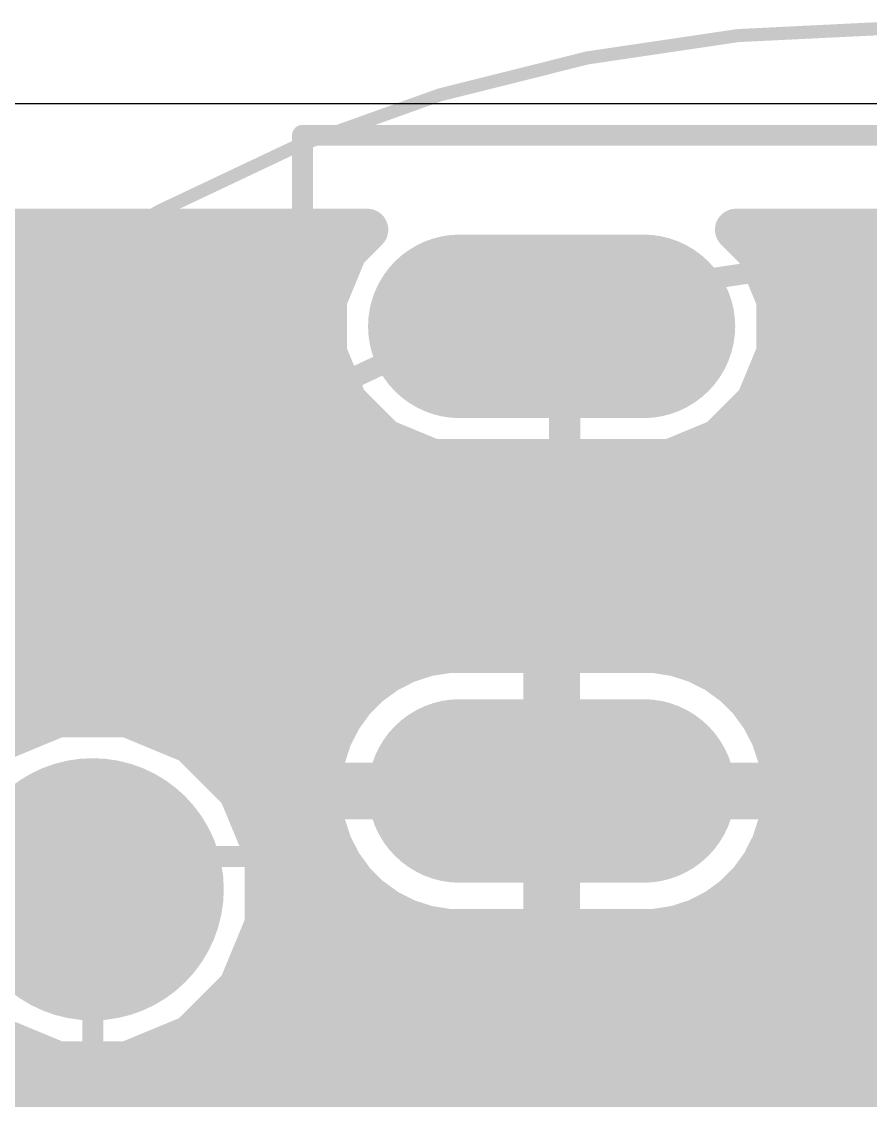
# Model space of a CAD drawing. Extents: x 0 to 39.3, y -1.1 to 59.5.
# Drawn here: x 15.82 to 24.04, y 49.07 to 59.52 of the extents above; entities that cross this region are included whole.
import ezdxf

# ---------------------------------------------------------------- set-up
doc = ezdxf.new("R2010")
doc.units = 0
for name, color, linetype in [('1', 22, 'CONTINUOUS'), ('16', 175, 'CONTINUOUS'), ('17', 82, 'CONTINUOUS'), ('20', 7, 'CONTINUOUS'), ('21', 253, 'CONTINUOUS'), ('51', 253, 'CONTINUOUS')]:
    doc.layers.add(name, color=color, linetype=linetype)

# ---------------------------------------------------------------- blocks, each defined once
blk = doc.blocks.new('LONGP100')
at = {"const_width": 1}
blk.add_lwpolyline([(-0.5, 0), (0.5, 0)], dxfattribs=at)
at = {"const_width": 0.5}
for points in [[(-0.5, 0.25, 1), (-0.5, -0.25)], [(0.5, -0.25, 1), (0.5, 0.25)]]:
    blk.add_lwpolyline(points, format="xyb", dxfattribs=at)
blk = doc.blocks.new('ROUNDP')
at = {"const_width": 0.5}
blk.add_lwpolyline([(0, -0.25, 1), (0, 0.25, 1), (0, -0.25)], format="xyb", dxfattribs=at)

msp = doc.modelspace()

# ---------------------------------------------------------------- linework, layer by layer
at = {"layer": '1', "const_width": 0.4064}
for points in [[(1.2192, 57.5058), (19.1698, 57.5058)], [(19.1698, 57.5058), (18.9678, 57.3038)], [(22.9422, 57.3038), (22.7402, 57.5058)], [(22.7402, 57.5058), (25.5198, 57.5058)], [(1.2192, 57.3024), (18.9672, 57.3024)], [(18.9678, 57.3038), (18.7706, 56.8277)], [(23.1394, 56.8277), (22.9422, 57.3038)], [(22.9428, 57.3024), (25.3172, 57.3024)], [(1.2192, 56.896), (18.7989, 56.896)], [(23.1111, 56.896), (25.1489, 56.896)], [(18.7706, 56.8277), (18.7706, 56.3123)], [(23.1394, 56.3123), (23.1394, 56.8277)], [(1.2192, 56.4896), (18.7706, 56.4896)], [(23.1394, 56.4896), (25.1206, 56.4896)], [(18.7706, 56.3123), (18.9678, 55.8362)], [(22.9422, 55.8362), (23.1394, 56.3123)], [(1.2192, 56.0832), (18.8655, 56.0832)], [(23.0445, 56.0832), (25.2155, 56.0832)], [(18.9678, 55.8362), (19.3322, 55.4718)], [(22.5778, 55.4718), (22.9422, 55.8362)], [(1.2192, 55.6768), (19.1272, 55.6768)], [(22.7828, 55.6768), (25.4772, 55.6768)], [(19.3322, 55.4718), (19.8083, 55.2746)], [(22.1017, 55.2746), (22.5778, 55.4718)], [(1.2192, 55.2704), (34.3208, 55.2704)], [(19.8083, 55.2746), (22.1017, 55.2746)], [(1.2192, 54.864), (34.3208, 54.864)], [(1.2192, 54.4576), (34.3208, 54.4576)], [(1.2192, 54.0512), (34.3208, 54.0512)], [(1.2192, 53.6448), (34.3208, 53.6448)], [(19.9601, 53.4162), (19.7508, 53.3831)], [(20.8832, 53.4162), (19.9601, 53.4162)], [(20.8832, 52.1418), (20.8832, 53.4162)], [(21.9499, 53.4162), (21.0268, 53.4162)], [(21.0268, 53.4162), (21.0268, 52.1418)], [(22.1592, 53.3831), (21.9499, 53.4162)], [(19.5492, 53.3176), (19.3604, 53.2214)], [(19.7508, 53.3831), (19.5492, 53.3176)], [(22.3608, 53.3176), (22.1592, 53.3831)], [(22.5496, 53.2214), (22.3608, 53.3176)], [(1.2192, 53.2384), (19.3939, 53.2384)], [(19.3604, 53.2214), (19.189, 53.0968)], [(20.8832, 53.2384), (21.0268, 53.2384)], [(22.5161, 53.2384), (25.8517, 53.2384)], [(22.721, 53.0968), (22.5496, 53.2214)], [(19.189, 53.0968), (19.0392, 52.947)], [(22.8708, 52.947), (22.721, 53.0968)], [(19.0392, 52.947), (18.9146, 52.7756)], [(22.9954, 52.7756), (22.8708, 52.947)], [(1.2192, 52.832), (18.9556, 52.832)], [(16.1765, 52.7939), (15.5604, 52.5387)], [(16.8435, 52.7939), (16.1765, 52.7939)], [(17.4596, 52.5387), (16.8435, 52.7939)], [(18.9146, 52.7756), (18.8184, 52.5868)], [(20.8832, 52.832), (21.0268, 52.832)], [(22.9544, 52.832), (25.346, 52.832)], [(23.0916, 52.5868), (22.9954, 52.7756)], [(18.8184, 52.5868), (18.7529, 52.3852)], [(23.1571, 52.3852), (23.0916, 52.5868)], [(17.9312, 52.0671), (17.4596, 52.5387)], [(17.5727, 52.4256), (18.7661, 52.4256)], [(18.7529, 52.3852), (18.7198, 52.1759)], [(20.8832, 52.4256), (21.0268, 52.4256)], [(23.1439, 52.4256), (25.1612, 52.4256)], [(23.1902, 52.1759), (23.1571, 52.3852)], [(18.7198, 52.1759), (18.7198, 52.1418)], [(23.1902, 52.1418), (23.1902, 52.1759)], [(18.1864, 51.451), (17.9312, 52.0671)], [(18.7198, 52.1418), (20.8832, 52.1418)], [(21.0268, 52.1418), (20.8832, 52.1418)], [(20.8832, 52.1418), (20.8832, 51.9982)], [(21.0268, 51.9982), (21.0268, 52.1418)], [(21.0268, 52.1418), (23.1902, 52.1418)], [(17.951, 52.0192), (20.8832, 52.0192)], [(20.8832, 51.9982), (18.7198, 51.9982)], [(18.7198, 51.9982), (18.7198, 51.9641)], [(18.7198, 51.9641), (18.7529, 51.7548)], [(20.8832, 50.7238), (20.8832, 51.9982)], [(20.8832, 51.9982), (21.0268, 51.9982)], [(21.0268, 52.0192), (25.1206, 52.0192)], [(23.1902, 51.9982), (21.0268, 51.9982)], [(21.0268, 51.9982), (21.0268, 50.7238)], [(23.1571, 51.7548), (23.1902, 51.9641)], [(23.1902, 51.9641), (23.1902, 51.9982)], [(18.7529, 51.7548), (18.8184, 51.5532)], [(23.0916, 51.5532), (23.1571, 51.7548)], [(18.1194, 51.6128), (18.7991, 51.6128)], [(18.8184, 51.5532), (18.9146, 51.3644)], [(20.8832, 51.6128), (21.0268, 51.6128)], [(22.9954, 51.3644), (23.0916, 51.5532)], [(23.1109, 51.6128), (25.2032, 51.6128)], [(18.1864, 50.784), (18.1864, 51.451)], [(18.9146, 51.3644), (19.0392, 51.193)], [(22.8708, 51.193), (22.9954, 51.3644)], [(18.1864, 51.2064), (19.0294, 51.2064)], [(20.8832, 51.2064), (21.0268, 51.2064)], [(22.8805, 51.2064), (25.4476, 51.2064)], [(19.0392, 51.193), (19.189, 51.0432)], [(22.721, 51.0432), (22.8708, 51.193)], [(19.189, 51.0432), (19.3604, 50.9186)], [(22.5496, 50.9186), (22.721, 51.0432)], [(19.3604, 50.9186), (19.5492, 50.8224)], [(22.3608, 50.8224), (22.5496, 50.9186)], [(18.1864, 50.8), (19.6183, 50.8)], [(19.5492, 50.8224), (19.7508, 50.7569)], [(20.8832, 50.8), (21.0268, 50.8)], [(22.1592, 50.7569), (22.3608, 50.8224)], [(22.2917, 50.8), (26.097, 50.8)], [(17.9312, 50.1679), (18.1864, 50.784)], [(19.7508, 50.7569), (19.9601, 50.7238)], [(19.9601, 50.7238), (20.8832, 50.7238)], [(21.0268, 50.7238), (21.9499, 50.7238)], [(21.9499, 50.7238), (22.1592, 50.7569)], [(18.0247, 50.3936), (30.2353, 50.3936)], [(17.4596, 49.6963), (17.9312, 50.1679)], [(17.7505, 49.9872), (30.5095, 49.9872)], [(15.5604, 49.6963), (16.1765, 49.4411)], [(16.8435, 49.4411), (17.4596, 49.6963)], [(1.2192, 49.5808), (15.8393, 49.5808)], [(17.1807, 49.5808), (31.0793, 49.5808)], [(16.1765, 49.4411), (16.8435, 49.4411)], [(1.2192, 49.1744), (34.3208, 49.1744)]]:
    msp.add_lwpolyline(points, dxfattribs=at)
at = {"layer": '1', "const_width": 0.2032}
for points in [[(19.2417, 57.434, 1), (19.098, 57.5776)], [(19.1698, 57.4042, 1), (19.1698, 57.6074)], [(22.812, 57.5776, 1), (22.6683, 57.434)], [(22.7402, 57.6074, 1), (22.7402, 57.4042)], [(18.896, 57.3756, 1), (19.0397, 57.2319)], [(19.0617, 57.2649, 1), (18.8739, 57.3427)], [(18.9672, 57.2008, 1), (18.9672, 57.404)], [(23.0361, 57.3427, 1), (22.8483, 57.2649)], [(22.9428, 57.404, 1), (22.9428, 57.2008)], [(22.8703, 57.2319, 1), (23.014, 57.3756)], [(18.7989, 56.7944, 1), (18.7989, 56.9976)], [(23.1111, 56.9976, 1), (23.1111, 56.7944)], [(18.8722, 56.8277, 1), (18.669, 56.8277)], [(18.6767, 56.8666, 1), (18.8645, 56.7888)], [(23.241, 56.8277, 1), (23.0378, 56.8277)], [(23.0455, 56.7888, 1), (23.2333, 56.8666)], [(18.7706, 56.388, 1), (18.7706, 56.5912)], [(23.1394, 56.5912, 1), (23.1394, 56.388)], [(18.8645, 56.3512, 1), (18.6767, 56.2734)], [(23.2333, 56.2734, 1), (23.0455, 56.3512)], [(18.669, 56.3123, 1), (18.8722, 56.3123)], [(23.0378, 56.3123, 1), (23.241, 56.3123)], [(18.8655, 55.9816, 1), (18.8655, 56.1848)], [(23.0445, 56.1848, 1), (23.0445, 55.9816)], [(19.0397, 55.9081, 1), (18.896, 55.7644)], [(23.014, 55.7644, 1), (22.8703, 55.9081)], [(18.8739, 55.7973, 1), (19.0617, 55.8751)], [(22.8483, 55.8751, 1), (23.0361, 55.7973)], [(19.1272, 55.5752, 1), (19.1272, 55.7784)], [(22.7828, 55.7784, 1), (22.7828, 55.5752)], [(19.3711, 55.5657, 1), (19.2933, 55.3779)], [(19.2604, 55.4, 1), (19.4041, 55.5437)], [(22.5059, 55.5437, 1), (22.6496, 55.4)], [(22.6167, 55.3779, 1), (22.5389, 55.5657)], [(19.8083, 55.3762, 1), (19.8083, 55.173)], [(19.7694, 55.1807, 1), (19.8472, 55.3685)], [(22.0628, 55.3685, 1), (22.1406, 55.1807)], [(22.1017, 55.173, 1), (22.1017, 55.3762)], [(19.9601, 53.5178, 1), (19.9601, 53.3146)], [(19.9759, 53.3158, 1), (19.9442, 53.5165)], [(20.9848, 53.4162, 1), (20.7816, 53.4162)], [(20.8832, 53.3146, 1), (20.8832, 53.5178)], [(21.0268, 53.5178, 1), (21.0268, 53.3146)], [(21.1284, 53.4162, 1), (20.9252, 53.4162)], [(21.9658, 53.5165, 1), (21.9341, 53.3158)], [(21.9499, 53.3146, 1), (21.9499, 53.5178)], [(19.5178, 53.4142, 1), (19.5806, 53.2209)], [(19.5954, 53.227, 1), (19.5031, 53.4081)], [(19.7349, 53.4834, 1), (19.7667, 53.2827)], [(19.7822, 53.2864, 1), (19.7194, 53.4797)], [(22.1906, 53.4797, 1), (22.1278, 53.2864)], [(22.1433, 53.2827, 1), (22.1751, 53.4834)], [(22.4069, 53.4081, 1), (22.3146, 53.227)], [(22.3294, 53.2209, 1), (22.3922, 53.4142)], [(19.3143, 53.3119, 1), (19.4066, 53.1308)], [(19.4202, 53.1392, 1), (19.3007, 53.3036)], [(19.3939, 53.1368, 1), (19.3939, 53.34)], [(20.8832, 53.34, 1), (20.8832, 53.1368)], [(21.0268, 53.1368, 1), (21.0268, 53.34)], [(22.5161, 53.34, 1), (22.5161, 53.1368)], [(22.6093, 53.3036, 1), (22.4898, 53.1392)], [(22.5034, 53.1308, 1), (22.5957, 53.3119)], [(19.2609, 53.025, 1), (19.1172, 53.1687)], [(22.7928, 53.1687, 1), (22.6491, 53.025)], [(19.1293, 53.179, 1), (19.2487, 53.0146)], [(22.6613, 53.0146, 1), (22.7807, 53.179)], [(18.9673, 53.0188, 1), (19.111, 52.8751)], [(19.1214, 52.8873, 1), (18.957, 53.0067)], [(22.953, 53.0067, 1), (22.7886, 52.8873)], [(22.799, 52.8751, 1), (22.9427, 53.0188)], [(16.1765, 52.8955, 1), (16.1765, 52.6923)], [(16.2154, 52.7, 1), (16.1377, 52.8878)], [(16.8823, 52.8878, 1), (16.8046, 52.7)], [(16.8435, 52.6923, 1), (16.8435, 52.8955)], [(19.0052, 52.7294, 1), (18.8241, 52.8217)], [(18.9556, 52.7304, 1), (18.9556, 52.9336)], [(20.8832, 52.9336, 1), (20.8832, 52.7304)], [(21.0268, 52.7304, 1), (21.0268, 52.9336)], [(22.9544, 52.9336, 1), (22.9544, 52.7304)], [(23.0859, 52.8217, 1), (22.9048, 52.7294)], [(18.8324, 52.8353, 1), (18.9968, 52.7158)], [(22.9132, 52.7158, 1), (23.0776, 52.8353)], [(18.9151, 52.5554, 1), (18.7218, 52.6182)], [(23.1882, 52.6182, 1), (22.9949, 52.5554)], [(17.5314, 52.6105, 1), (17.3878, 52.4668)], [(17.4207, 52.4448, 1), (17.4985, 52.6325)], [(18.7279, 52.6329, 1), (18.909, 52.5406)], [(23.001, 52.5406, 1), (23.1821, 52.6329)], [(17.5727, 52.5272, 1), (17.5727, 52.324)], [(18.8533, 52.3693, 1), (18.6526, 52.4011)], [(18.7661, 52.324, 1), (18.7661, 52.5272)], [(20.8832, 52.5272, 1), (20.8832, 52.324)], [(21.0268, 52.324, 1), (21.0268, 52.5272)], [(23.1439, 52.5272, 1), (23.1439, 52.324)], [(23.2574, 52.4011, 1), (23.0567, 52.3693)], [(18.6563, 52.4166, 1), (18.8496, 52.3538)], [(23.0604, 52.3538, 1), (23.2537, 52.4166)], [(18.8214, 52.1759, 1), (18.6182, 52.1759)], [(23.2918, 52.1759, 1), (23.0886, 52.1759)], [(18.025, 52.106, 1), (17.8373, 52.0282)], [(18.7198, 52.2434, 1), (18.7198, 52.0402)], [(18.6195, 52.1918, 1), (18.8201, 52.1601)], [(20.8832, 52.2434, 1), (20.8832, 52.0402)], [(20.9848, 52.1418, 1), (20.7816, 52.1418)], [(20.8832, 52.0402, 1), (20.8832, 52.2434)], [(21.1284, 52.1418, 1), (20.9252, 52.1418)], [(21.0268, 52.2434, 1), (21.0268, 52.0402)], [(21.0268, 52.0402, 1), (21.0268, 52.2434)], [(23.0898, 52.1601, 1), (23.2905, 52.1918)], [(23.1902, 52.0402, 1), (23.1902, 52.2434)], [(17.951, 52.1208, 1), (17.951, 51.9176)], [(17.8593, 51.9953, 1), (18.003, 52.1389)], [(18.6182, 52.1418, 1), (18.8214, 52.1418)], [(18.7198, 52.0998, 1), (18.7198, 51.8966)], [(18.8214, 51.9982, 1), (18.6182, 51.9982)], [(18.8201, 51.9799, 1), (18.6195, 51.9482)], [(20.7816, 52.1418, 1), (20.9848, 52.1418)], [(20.9848, 51.9982, 1), (20.7816, 51.9982)], [(20.8832, 52.0998, 1), (20.8832, 51.8966)], [(20.8832, 51.9176, 1), (20.8832, 52.1208)], [(20.8832, 51.8966, 1), (20.8832, 52.0998)], [(20.9252, 52.1418, 1), (21.1284, 52.1418)], [(21.0268, 52.1208, 1), (21.0268, 51.9176)], [(21.0268, 52.0998, 1), (21.0268, 51.8966)], [(21.1284, 51.9982, 1), (20.9252, 51.9982)], [(21.0268, 51.8966, 1), (21.0268, 52.0998)], [(23.0886, 52.1418, 1), (23.2918, 52.1418)], [(23.2918, 51.9982, 1), (23.0886, 51.9982)], [(23.2905, 51.9482, 1), (23.0898, 51.9799)], [(23.1902, 51.8966, 1), (23.1902, 52.0998)], [(18.6182, 51.9641, 1), (18.8214, 51.9641)], [(20.7816, 51.9982, 1), (20.9848, 51.9982)], [(20.9252, 51.9982, 1), (21.1284, 51.9982)], [(23.0886, 51.9641, 1), (23.2918, 51.9641)], [(18.8496, 51.7862, 1), (18.6563, 51.7234)], [(23.2537, 51.7234, 1), (23.0604, 51.7862)], [(18.6526, 51.7389, 1), (18.8533, 51.7707)], [(23.0567, 51.7707, 1), (23.2574, 51.7389)], [(18.1194, 51.7144, 1), (18.1194, 51.5112)], [(18.909, 51.5994, 1), (18.7279, 51.5071)], [(18.7991, 51.5112, 1), (18.7991, 51.7144)], [(20.8832, 51.7144, 1), (20.8832, 51.5112)], [(21.0268, 51.5112, 1), (21.0268, 51.7144)], [(23.1821, 51.5071, 1), (23.001, 51.5994)], [(23.1109, 51.7144, 1), (23.1109, 51.5112)], [(18.288, 51.451, 1), (18.0848, 51.451)], [(18.7218, 51.5218, 1), (18.9151, 51.5846)], [(22.9949, 51.5846, 1), (23.1882, 51.5218)], [(18.0925, 51.4121, 1), (18.2803, 51.4898)], [(18.9968, 51.4242, 1), (18.8324, 51.3047)], [(23.0776, 51.3047, 1), (22.9132, 51.4242)], [(18.1864, 51.308, 1), (18.1864, 51.1048)], [(18.8241, 51.3183, 1), (19.0052, 51.4106)], [(19.0294, 51.1048, 1), (19.0294, 51.308)], [(20.8832, 51.308, 1), (20.8832, 51.1048)], [(21.0268, 51.1048, 1), (21.0268, 51.308)], [(22.8805, 51.308, 1), (22.8805, 51.1048)], [(22.9048, 51.4106, 1), (23.0859, 51.3183)], [(19.111, 51.2649, 1), (18.9673, 51.1212)], [(18.957, 51.1333, 1), (19.1214, 51.2527)], [(22.7886, 51.2527, 1), (22.953, 51.1333)], [(22.9427, 51.1212, 1), (22.799, 51.2649)], [(19.2487, 51.1254, 1), (19.1293, 50.961)], [(19.1172, 50.9713, 1), (19.2609, 51.115)], [(22.6491, 51.115, 1), (22.7928, 50.9713)], [(22.7807, 50.961, 1), (22.6613, 51.1254)], [(19.4066, 51.0092, 1), (19.3143, 50.8281)], [(19.3007, 50.8364, 1), (19.4202, 51.0008)], [(22.4898, 51.0008, 1), (22.6093, 50.8364)], [(22.5957, 50.8281, 1), (22.5034, 51.0092)], [(18.1864, 50.9016, 1), (18.1864, 50.6984)], [(19.5806, 50.9191, 1), (19.5178, 50.7258)], [(19.5031, 50.7319, 1), (19.5954, 50.913)], [(19.6183, 50.6984, 1), (19.6183, 50.9016)], [(20.8832, 50.9016, 1), (20.8832, 50.6984)], [(21.0268, 50.6984, 1), (21.0268, 50.9016)], [(22.2917, 50.9016, 1), (22.2917, 50.6984)], [(22.3146, 50.913, 1), (22.4069, 50.7319)], [(22.3922, 50.7258, 1), (22.3294, 50.9191)], [(18.2803, 50.7452, 1), (18.0925, 50.8229)], [(19.7667, 50.8573, 1), (19.7349, 50.6566)], [(19.7194, 50.6603, 1), (19.7822, 50.8536)], [(19.9601, 50.8254, 1), (19.9601, 50.6222)], [(19.9442, 50.6235, 1), (19.9759, 50.8241)], [(20.8832, 50.6222, 1), (20.8832, 50.8254)], [(21.0268, 50.8254, 1), (21.0268, 50.6222)], [(21.9341, 50.8241, 1), (21.9658, 50.6235)], [(21.9499, 50.6222, 1), (21.9499, 50.8254)], [(22.1278, 50.8536, 1), (22.1906, 50.6603)], [(22.1751, 50.6566, 1), (22.1433, 50.8573)], [(18.0848, 50.784, 1), (18.288, 50.784)], [(20.7816, 50.7238, 1), (20.9848, 50.7238)], [(20.9252, 50.7238, 1), (21.1284, 50.7238)], [(18.0247, 50.4952, 1), (18.0247, 50.292)], [(18.003, 50.0961, 1), (17.8593, 50.2397)], [(17.8373, 50.2068, 1), (18.025, 50.129)], [(17.7505, 50.0888, 1), (17.7505, 49.8856)], [(17.3878, 49.7682, 1), (17.5314, 49.6245)], [(17.4985, 49.6024, 1), (17.4207, 49.7902)], [(15.8393, 49.4792, 1), (15.8393, 49.6824)], [(17.1807, 49.6824, 1), (17.1807, 49.4792)], [(16.1765, 49.5427, 1), (16.1765, 49.3395)], [(16.1377, 49.3472, 1), (16.2154, 49.535)], [(16.8046, 49.535, 1), (16.8823, 49.3472)], [(16.8435, 49.3395, 1), (16.8435, 49.5427)]]:
    msp.add_lwpolyline(points, format="xyb", dxfattribs=at)
at = {"layer": '16'}
for points, const_width in [([(1.2192, 57.5058), (19.1698, 57.5058)], 0.4064), ([(19.1698, 57.5058), (18.9678, 57.3038)], 0.4064), ([(22.9422, 57.3038), (22.7402, 57.5058)], 0.4064), ([(22.7402, 57.5058), (25.5198, 57.5058)], 0.4064), ([(1.2192, 57.3024), (18.9672, 57.3024)], 0.4064), ([(18.9678, 57.3038), (18.7706, 56.8277)], 0.4064), ([(23.1394, 56.8277), (22.9422, 57.3038)], 0.4064), ([(22.9428, 57.3024), (25.3172, 57.3024)], 0.4064), ([(1.2192, 56.896), (18.7989, 56.896)], 0.4064), ([(23.1111, 56.896), (25.1489, 56.896)], 0.4064), ([(18.7706, 56.8277), (18.7706, 56.3123)], 0.4064), ([(23.1394, 56.3123), (23.1394, 56.8277)], 0.4064), ([(1.2192, 56.4896), (18.7706, 56.4896)], 0.4064), ([(21.082, 56.388), (20.955, 56.57)], 0.3048), ([(23.1394, 56.4896), (25.1206, 56.4896)], 0.4064), ([(21.082, 55.372), (21.082, 56.388)], 0.3048), ([(18.7706, 56.3123), (18.9678, 55.8362)], 0.4064), ([(22.9422, 55.8362), (23.1394, 56.3123)], 0.4064), ([(1.2192, 56.0832), (18.8655, 56.0832)], 0.4064), ([(23.0445, 56.0832), (25.2155, 56.0832)], 0.4064), ([(18.9678, 55.8362), (19.3322, 55.4718)], 0.4064), ([(22.5778, 55.4718), (22.9422, 55.8362)], 0.4064), ([(1.2192, 55.6768), (19.1272, 55.6768)], 0.4064), ([(22.7828, 55.6768), (25.4772, 55.6768)], 0.4064), ([(19.3322, 55.4718), (19.8083, 55.2746)], 0.4064), ([(22.1017, 55.2746), (22.5778, 55.4718)], 0.4064), ([(22.606, 53.848), (21.082, 55.372)], 0.3048), ([(1.2192, 55.2704), (20.5232, 55.2704)], 0.4064), ([(19.8083, 55.2746), (20.5232, 55.2746)], 0.4064), ([(20.5232, 55.2746), (20.5232, 55.1405)], 0.4064), ([(22.8375, 54.4068), (21.9697, 55.2746)], 0.4064), ([(21.9697, 55.2746), (22.1017, 55.2746)], 0.4064), ([(21.9739, 55.2704), (34.3208, 55.2704)], 0.4064), ([(20.5232, 55.1405), (22.0472, 53.6165)], 0.4064), ([(1.2192, 54.864), (20.7997, 54.864)], 0.4064), ([(22.3803, 54.864), (34.3208, 54.864)], 0.4064), ([(1.2192, 54.4576), (21.2061, 54.4576)], 0.4064), ([(22.7867, 54.4576), (34.3208, 54.4576)], 0.4064), ([(23.0915, 54.4068), (22.8375, 54.4068)], 0.4064), ([(24.6155, 52.8828), (23.0915, 54.4068)], 0.4064), ([(1.2192, 54.0512), (21.6125, 54.0512)], 0.4064), ([(23.4471, 54.0512), (34.3208, 54.0512)], 0.4064), ([(22.86, 53.848), (22.606, 53.848)], 0.3048), ([(24.384, 52.324), (22.86, 53.848)], 0.3048), ([(1.2192, 53.6448), (22.0189, 53.6448)], 0.4064), ([(22.0472, 53.6165), (22.3391, 53.3246)], 0.4064), ([(23.8535, 53.6448), (34.3208, 53.6448)], 0.4064), ([(19.9601, 53.4162), (19.7508, 53.3831)], 0.4064), ([(20.8832, 53.4162), (19.9601, 53.4162)], 0.4064), ([(20.8832, 52.1418), (20.8832, 53.4162)], 0.4064), ([(21.9499, 53.4162), (21.0268, 53.4162)], 0.4064), ([(21.0268, 53.4162), (21.0268, 52.1418)], 0.4064), ([(22.1592, 53.3831), (21.9499, 53.4162)], 0.4064), ([(19.5492, 53.3176), (19.3604, 53.2214)], 0.4064), ([(19.7508, 53.3831), (19.5492, 53.3176)], 0.4064), ([(22.3391, 53.3246), (22.1592, 53.3831)], 0.4064), ([(1.2192, 53.2384), (19.3939, 53.2384)], 0.4064), ([(19.3604, 53.2214), (19.189, 53.0968)], 0.4064), ([(20.8832, 53.2384), (21.0268, 53.2384)], 0.4064), ([(22.5496, 53.2214), (22.4164, 53.2892)], 0.4064), ([(22.4164, 53.2892), (22.6285, 53.2892)], 0.4064), ([(22.5161, 53.2384), (22.6793, 53.2384)], 0.4064), ([(22.721, 53.0968), (22.5496, 53.2214)], 0.4064), ([(22.6285, 53.2892), (23.8252, 52.0925)], 0.4064), ([(19.189, 53.0968), (19.0392, 52.947)], 0.4064), ([(22.8708, 52.947), (22.721, 53.0968)], 0.4064), ([(19.0392, 52.947), (18.9146, 52.7756)], 0.4064), ([(22.9954, 52.7756), (22.8708, 52.947)], 0.4064), ([(1.2192, 52.832), (18.9556, 52.832)], 0.4064), ([(16.1765, 52.7939), (15.5604, 52.5387)], 0.4064), ([(16.8435, 52.7939), (16.1765, 52.7939)], 0.4064), ([(17.4596, 52.5387), (16.8435, 52.7939)], 0.4064), ([(18.9146, 52.7756), (18.8184, 52.5868)], 0.4064), ([(20.8832, 52.832), (21.0268, 52.832)], 0.4064), ([(22.9544, 52.832), (23.0857, 52.832)], 0.4064), ([(23.0916, 52.5868), (22.9954, 52.7756)], 0.4064), ([(18.8184, 52.5868), (18.7529, 52.3852)], 0.4064), ([(23.1571, 52.3852), (23.0916, 52.5868)], 0.4064), ([(17.9312, 52.0671), (17.4596, 52.5387)], 0.4064), ([(17.5727, 52.4256), (18.7661, 52.4256)], 0.4064), ([(18.7529, 52.3852), (18.7198, 52.1759)], 0.4064), ([(20.8832, 52.4256), (21.0268, 52.4256)], 0.4064), ([(23.1439, 52.4256), (23.4921, 52.4256)], 0.4064), ([(23.1902, 52.1759), (23.1571, 52.3852)], 0.4064), ([(18.7198, 52.1759), (18.7198, 52.1418)], 0.4064), ([(23.1902, 52.1418), (23.1902, 52.1759)], 0.4064), ([(18.1864, 51.451), (17.9312, 52.0671)], 0.4064), ([(18.7198, 52.1418), (20.8832, 52.1418)], 0.4064), ([(21.0268, 52.1418), (20.8832, 52.1418)], 0.4064), ([(20.8832, 52.1418), (20.8832, 51.9982)], 0.4064), ([(21.0268, 51.9982), (21.0268, 52.1418)], 0.4064), ([(21.0268, 52.1418), (23.1902, 52.1418)], 0.4064), ([(23.8252, 52.0925), (23.8252, 39.1385)], 0.4064), ([(17.951, 52.0192), (20.8832, 52.0192)], 0.4064), ([(20.8832, 51.9982), (18.7198, 51.9982)], 0.4064), ([(18.7198, 51.9982), (18.7198, 51.9641)], 0.4064), ([(18.7198, 51.9641), (18.7529, 51.7548)], 0.4064), ([(20.8832, 50.7238), (20.8832, 51.9982)], 0.4064), ([(20.8832, 51.9982), (21.0268, 51.9982)], 0.4064), ([(21.0268, 52.0192), (23.8252, 52.0192)], 0.4064), ([(21.0268, 51.9982), (21.0268, 50.7238)], 0.4064), ([(23.1902, 51.9982), (21.0268, 51.9982)], 0.4064), ([(23.1571, 51.7548), (23.1902, 51.9641)], 0.4064), ([(23.1902, 51.9641), (23.1902, 51.9982)], 0.4064), ([(18.7529, 51.7548), (18.8184, 51.5532)], 0.4064), ([(23.0916, 51.5532), (23.1571, 51.7548)], 0.4064), ([(18.1194, 51.6128), (18.7991, 51.6128)], 0.4064), ([(18.8184, 51.5532), (18.9146, 51.3644)], 0.4064), ([(20.8832, 51.6128), (21.0268, 51.6128)], 0.4064), ([(22.9954, 51.3644), (23.0916, 51.5532)], 0.4064), ([(23.1109, 51.6128), (23.8252, 51.6128)], 0.4064), ([(18.1864, 50.784), (18.1864, 51.451)], 0.4064), ([(18.9146, 51.3644), (19.0392, 51.193)], 0.4064), ([(22.8708, 51.193), (22.9954, 51.3644)], 0.4064), ([(18.1864, 51.2064), (19.0294, 51.2064)], 0.4064), ([(20.8832, 51.2064), (21.0268, 51.2064)], 0.4064), ([(22.8805, 51.2064), (23.8252, 51.2064)], 0.4064), ([(19.0392, 51.193), (19.189, 51.0432)], 0.4064), ([(22.721, 51.0432), (22.8708, 51.193)], 0.4064), ([(19.189, 51.0432), (19.3604, 50.9186)], 0.4064), ([(22.5496, 50.9186), (22.721, 51.0432)], 0.4064), ([(19.3604, 50.9186), (19.5492, 50.8224)], 0.4064), ([(22.3608, 50.8224), (22.5496, 50.9186)], 0.4064), ([(18.1864, 50.8), (19.6183, 50.8)], 0.4064), ([(19.5492, 50.8224), (19.7508, 50.7569)], 0.4064), ([(20.8832, 50.8), (21.0268, 50.8)], 0.4064), ([(22.1592, 50.7569), (22.3608, 50.8224)], 0.4064), ([(22.2917, 50.8), (23.8252, 50.8)], 0.4064), ([(17.9312, 50.1679), (18.1864, 50.784)], 0.4064), ([(19.7508, 50.7569), (19.9601, 50.7238)], 0.4064), ([(19.9601, 50.7238), (20.8832, 50.7238)], 0.4064), ([(21.0268, 50.7238), (21.9499, 50.7238)], 0.4064), ([(21.9499, 50.7238), (22.1592, 50.7569)], 0.4064), ([(18.0247, 50.3936), (23.8252, 50.3936)], 0.4064), ([(17.4596, 49.6963), (17.9312, 50.1679)], 0.4064), ([(17.7505, 49.9872), (23.8252, 49.9872)], 0.4064), ([(15.5604, 49.6963), (16.1765, 49.4411)], 0.4064), ([(16.8435, 49.4411), (17.4596, 49.6963)], 0.4064), ([(1.2192, 49.5808), (15.8393, 49.5808)], 0.4064), ([(17.1807, 49.5808), (23.8252, 49.5808)], 0.4064), ([(16.1765, 49.4411), (16.8435, 49.4411)], 0.4064), ([(1.2192, 49.1744), (23.8252, 49.1744)], 0.4064)]:
    msp.add_lwpolyline(points, dxfattribs=dict(at, const_width=const_width))
for points, const_width in [([(19.2417, 57.434, 1), (19.098, 57.5776)], 0.2032), ([(19.1698, 57.4042, 1), (19.1698, 57.6074)], 0.2032), ([(22.812, 57.5776, 1), (22.6683, 57.434)], 0.2032), ([(22.7402, 57.6074, 1), (22.7402, 57.4042)], 0.2032), ([(18.896, 57.3756, 1), (19.0397, 57.2319)], 0.2032), ([(19.0617, 57.2649, 1), (18.8739, 57.3427)], 0.2032), ([(18.9672, 57.2008, 1), (18.9672, 57.404)], 0.2032), ([(23.0361, 57.3427, 1), (22.8483, 57.2649)], 0.2032), ([(22.9428, 57.404, 1), (22.9428, 57.2008)], 0.2032), ([(22.8703, 57.2319, 1), (23.014, 57.3756)], 0.2032), ([(18.7989, 56.7944, 1), (18.7989, 56.9976)], 0.2032), ([(23.1111, 56.9976, 1), (23.1111, 56.7944)], 0.2032), ([(18.8722, 56.8277, 1), (18.669, 56.8277)], 0.2032), ([(18.6767, 56.8666, 1), (18.8645, 56.7888)], 0.2032), ([(23.241, 56.8277, 1), (23.0378, 56.8277)], 0.2032), ([(23.0455, 56.7888, 1), (23.2333, 56.8666)], 0.2032), ([(18.7706, 56.388, 1), (18.7706, 56.5912)], 0.2032), ([(21.0175, 56.6136, 1), (20.8925, 56.5264)], 0.1524), ([(23.1394, 56.5912, 1), (23.1394, 56.388)], 0.2032), ([(21.1582, 56.388, 1), (21.0058, 56.388)], 0.1524), ([(18.8645, 56.3512, 1), (18.6767, 56.2734)], 0.2032), ([(21.0195, 56.3444, 1), (21.1445, 56.4316)], 0.1524), ([(23.2333, 56.2734, 1), (23.0455, 56.3512)], 0.2032), ([(18.669, 56.3123, 1), (18.8722, 56.3123)], 0.2032), ([(23.0378, 56.3123, 1), (23.241, 56.3123)], 0.2032), ([(18.8655, 55.9816, 1), (18.8655, 56.1848)], 0.2032), ([(23.0445, 56.1848, 1), (23.0445, 55.9816)], 0.2032), ([(19.0397, 55.9081, 1), (18.896, 55.7644)], 0.2032), ([(23.014, 55.7644, 1), (22.8703, 55.9081)], 0.2032), ([(18.8739, 55.7973, 1), (19.0617, 55.8751)], 0.2032), ([(22.8483, 55.8751, 1), (23.0361, 55.7973)], 0.2032), ([(19.1272, 55.5752, 1), (19.1272, 55.7784)], 0.2032), ([(22.7828, 55.7784, 1), (22.7828, 55.5752)], 0.2032), ([(19.3711, 55.5657, 1), (19.2933, 55.3779)], 0.2032), ([(19.2604, 55.4, 1), (19.4041, 55.5437)], 0.2032), ([(22.5059, 55.5437, 1), (22.6496, 55.4)], 0.2032), ([(22.6167, 55.3779, 1), (22.5389, 55.5657)], 0.2032), ([(21.1359, 55.4259, 1), (21.0281, 55.3181)], 0.1524), ([(19.8083, 55.3762, 1), (19.8083, 55.173)], 0.2032), ([(19.7694, 55.1807, 1), (19.8472, 55.3685)], 0.2032), ([(20.6248, 55.2746, 1), (20.4216, 55.2746)], 0.2032), ([(20.5232, 55.173, 1), (20.5232, 55.3762)], 0.2032), ([(20.5232, 55.1688, 1), (20.5232, 55.372)], 0.2032), ([(21.0058, 55.372, 1), (21.1582, 55.372)], 0.1524), ([(22.0415, 55.3464, 1), (21.8978, 55.2028)], 0.2032), ([(21.9697, 55.3762, 1), (21.9697, 55.173)], 0.2032), ([(21.9739, 55.372, 1), (21.9739, 55.1688)], 0.2032), ([(22.0628, 55.3685, 1), (22.1406, 55.1807)], 0.2032), ([(22.1017, 55.173, 1), (22.1017, 55.3762)], 0.2032), ([(20.595, 55.2124, 1), (20.4514, 55.0687)], 0.2032), ([(20.4216, 55.1405, 1), (20.6248, 55.1405)], 0.2032), ([(20.7997, 54.7624, 1), (20.7997, 54.9656)], 0.2032), ([(22.3803, 54.9656, 1), (22.3803, 54.7624)], 0.2032), ([(21.2061, 54.356, 1), (21.2061, 54.5592)], 0.2032), ([(22.7867, 54.5592, 1), (22.7867, 54.356)], 0.2032), ([(22.8375, 54.5084, 1), (22.8375, 54.3052)], 0.2032), ([(22.7656, 54.335, 1), (22.9093, 54.4786)], 0.2032), ([(23.1633, 54.4786, 1), (23.0196, 54.335)], 0.2032), ([(23.0915, 54.3052, 1), (23.0915, 54.5084)], 0.2032), ([(21.6125, 53.9496, 1), (21.6125, 54.1528)], 0.2032), ([(23.4471, 54.1528, 1), (23.4471, 53.9496)], 0.2032), ([(22.606, 53.9242, 1), (22.606, 53.7718)], 0.1524), ([(22.5521, 53.7941, 1), (22.6599, 53.9019)], 0.1524), ([(22.9139, 53.9019, 1), (22.8061, 53.7941)], 0.1524), ([(22.86, 53.7718, 1), (22.86, 53.9242)], 0.1524), ([(22.119, 53.6884, 1), (21.9754, 53.5447)], 0.2032), ([(22.0189, 53.5432, 1), (22.0189, 53.7464)], 0.2032), ([(23.8535, 53.7464, 1), (23.8535, 53.5432)], 0.2032), ([(21.9754, 53.5447, 1), (22.119, 53.6884)], 0.2032), ([(19.9601, 53.5178, 1), (19.9601, 53.3146)], 0.2032), ([(19.9759, 53.3158, 1), (19.9442, 53.5165)], 0.2032), ([(20.9848, 53.4162, 1), (20.7816, 53.4162)], 0.2032), ([(20.8832, 53.3146, 1), (20.8832, 53.5178)], 0.2032), ([(21.0268, 53.5178, 1), (21.0268, 53.3146)], 0.2032), ([(21.1284, 53.4162, 1), (20.9252, 53.4162)], 0.2032), ([(21.9658, 53.5165, 1), (21.9341, 53.3158)], 0.2032), ([(21.9499, 53.3146, 1), (21.9499, 53.5178)], 0.2032), ([(19.5178, 53.4142, 1), (19.5806, 53.2209)], 0.2032), ([(19.5954, 53.227, 1), (19.5031, 53.4081)], 0.2032), ([(19.7349, 53.4834, 1), (19.7667, 53.2827)], 0.2032), ([(19.7822, 53.2864, 1), (19.7194, 53.4797)], 0.2032), ([(22.1906, 53.4797, 1), (22.1278, 53.2864)], 0.2032), ([(22.1433, 53.2827, 1), (22.1751, 53.4834)], 0.2032), ([(22.3077, 53.228, 1), (22.3705, 53.4212)], 0.2032), ([(19.3143, 53.3119, 1), (19.4066, 53.1308)], 0.2032), ([(19.4202, 53.1392, 1), (19.3007, 53.3036)], 0.2032), ([(19.3939, 53.1368, 1), (19.3939, 53.34)], 0.2032), ([(20.8832, 53.34, 1), (20.8832, 53.1368)], 0.2032), ([(21.0268, 53.1368, 1), (21.0268, 53.34)], 0.2032), ([(22.2673, 53.2527, 1), (22.411, 53.3964)], 0.2032), ([(22.4164, 53.3908, 1), (22.4164, 53.1876)], 0.2032), ([(22.4626, 53.3797, 1), (22.3703, 53.1987)], 0.2032), ([(22.5161, 53.34, 1), (22.5161, 53.1368)], 0.2032), ([(22.6093, 53.3036, 1), (22.4898, 53.1392)], 0.2032), ([(22.5034, 53.1308, 1), (22.5957, 53.3119)], 0.2032), ([(22.7004, 53.361, 1), (22.5567, 53.2174)], 0.2032), ([(22.6285, 53.1876, 1), (22.6285, 53.3908)], 0.2032), ([(22.6793, 53.1368, 1), (22.6793, 53.34)], 0.2032), ([(19.2609, 53.025, 1), (19.1172, 53.1687)], 0.2032), ([(22.7928, 53.1687, 1), (22.6491, 53.025)], 0.2032), ([(19.1293, 53.179, 1), (19.2487, 53.0146)], 0.2032), ([(22.6613, 53.0146, 1), (22.7807, 53.179)], 0.2032), ([(18.9673, 53.0188, 1), (19.111, 52.8751)], 0.2032), ([(19.1214, 52.8873, 1), (18.957, 53.0067)], 0.2032), ([(22.953, 53.0067, 1), (22.7886, 52.8873)], 0.2032), ([(22.799, 52.8751, 1), (22.9427, 53.0188)], 0.2032), ([(16.1765, 52.8955, 1), (16.1765, 52.6923)], 0.2032), ([(16.2154, 52.7, 1), (16.1377, 52.8878)], 0.2032), ([(16.8823, 52.8878, 1), (16.8046, 52.7)], 0.2032), ([(16.8435, 52.6923, 1), (16.8435, 52.8955)], 0.2032), ([(19.0052, 52.7294, 1), (18.8241, 52.8217)], 0.2032), ([(18.9556, 52.7304, 1), (18.9556, 52.9336)], 0.2032), ([(20.8832, 52.9336, 1), (20.8832, 52.7304)], 0.2032), ([(21.0268, 52.7304, 1), (21.0268, 52.9336)], 0.2032), ([(22.9544, 52.9336, 1), (22.9544, 52.7304)], 0.2032), ([(23.0859, 52.8217, 1), (22.9048, 52.7294)], 0.2032), ([(23.0857, 52.7304, 1), (23.0857, 52.9336)], 0.2032), ([(18.8324, 52.8353, 1), (18.9968, 52.7158)], 0.2032), ([(22.9132, 52.7158, 1), (23.0776, 52.8353)], 0.2032), ([(18.9151, 52.5554, 1), (18.7218, 52.6182)], 0.2032), ([(23.1882, 52.6182, 1), (22.9949, 52.5554)], 0.2032), ([(17.5314, 52.6105, 1), (17.3878, 52.4668)], 0.2032), ([(17.4207, 52.4448, 1), (17.4985, 52.6325)], 0.2032), ([(18.7279, 52.6329, 1), (18.909, 52.5406)], 0.2032), ([(23.001, 52.5406, 1), (23.1821, 52.6329)], 0.2032), ([(17.5727, 52.5272, 1), (17.5727, 52.324)], 0.2032), ([(18.8533, 52.3693, 1), (18.6526, 52.4011)], 0.2032), ([(18.7661, 52.324, 1), (18.7661, 52.5272)], 0.2032), ([(20.8832, 52.5272, 1), (20.8832, 52.324)], 0.2032), ([(21.0268, 52.324, 1), (21.0268, 52.5272)], 0.2032), ([(23.1439, 52.5272, 1), (23.1439, 52.324)], 0.2032), ([(23.2574, 52.4011, 1), (23.0567, 52.3693)], 0.2032), ([(23.4921, 52.324, 1), (23.4921, 52.5272)], 0.2032), ([(18.6563, 52.4166, 1), (18.8496, 52.3538)], 0.2032), ([(23.0604, 52.3538, 1), (23.2537, 52.4166)], 0.2032), ([(18.8214, 52.1759, 1), (18.6182, 52.1759)], 0.2032), ([(23.2918, 52.1759, 1), (23.0886, 52.1759)], 0.2032), ([(18.025, 52.106, 1), (17.8373, 52.0282)], 0.2032), ([(18.7198, 52.2434, 1), (18.7198, 52.0402)], 0.2032), ([(18.6195, 52.1918, 1), (18.8201, 52.1601)], 0.2032), ([(20.8832, 52.2434, 1), (20.8832, 52.0402)], 0.2032), ([(20.9848, 52.1418, 1), (20.7816, 52.1418)], 0.2032), ([(20.8832, 52.0402, 1), (20.8832, 52.2434)], 0.2032), ([(21.1284, 52.1418, 1), (20.9252, 52.1418)], 0.2032), ([(21.0268, 52.2434, 1), (21.0268, 52.0402)], 0.2032), ([(21.0268, 52.0402, 1), (21.0268, 52.2434)], 0.2032), ([(23.0898, 52.1601, 1), (23.2905, 52.1918)], 0.2032), ([(23.1902, 52.0402, 1), (23.1902, 52.2434)], 0.2032), ([(23.9268, 52.0925, 1), (23.7236, 52.0925)], 0.2032), ([(23.7534, 52.0207, 1), (23.897, 52.1644)], 0.2032), ([(17.951, 52.1208, 1), (17.951, 51.9176)], 0.2032), ([(17.8593, 51.9953, 1), (18.003, 52.1389)], 0.2032), ([(18.6182, 52.1418, 1), (18.8214, 52.1418)], 0.2032), ([(18.7198, 52.0998, 1), (18.7198, 51.8966)], 0.2032), ([(18.8214, 51.9982, 1), (18.6182, 51.9982)], 0.2032), ([(18.8201, 51.9799, 1), (18.6195, 51.9482)], 0.2032), ([(20.7816, 52.1418, 1), (20.9848, 52.1418)], 0.2032), ([(20.9848, 51.9982, 1), (20.7816, 51.9982)], 0.2032), ([(20.8832, 52.0998, 1), (20.8832, 51.8966)], 0.2032), ([(20.8832, 51.9176, 1), (20.8832, 52.1208)], 0.2032), ([(20.8832, 51.8966, 1), (20.8832, 52.0998)], 0.2032), ([(20.9252, 52.1418, 1), (21.1284, 52.1418)], 0.2032), ([(21.0268, 52.1208, 1), (21.0268, 51.9176)], 0.2032), ([(21.1284, 51.9982, 1), (20.9252, 51.9982)], 0.2032), ([(21.0268, 52.0998, 1), (21.0268, 51.8966)], 0.2032), ([(21.0268, 51.8966, 1), (21.0268, 52.0998)], 0.2032), ([(23.0886, 52.1418, 1), (23.2918, 52.1418)], 0.2032), ([(23.2918, 51.9982, 1), (23.0886, 51.9982)], 0.2032), ([(23.2905, 51.9482, 1), (23.0898, 51.9799)], 0.2032), ([(23.1902, 51.8966, 1), (23.1902, 52.0998)], 0.2032), ([(23.8252, 51.9176, 1), (23.8252, 52.1208)], 0.2032), ([(18.6182, 51.9641, 1), (18.8214, 51.9641)], 0.2032), ([(20.7816, 51.9982, 1), (20.9848, 51.9982)], 0.2032), ([(20.9252, 51.9982, 1), (21.1284, 51.9982)], 0.2032), ([(23.0886, 51.9641, 1), (23.2918, 51.9641)], 0.2032), ([(18.8496, 51.7862, 1), (18.6563, 51.7234)], 0.2032), ([(23.2537, 51.7234, 1), (23.0604, 51.7862)], 0.2032), ([(18.6526, 51.7389, 1), (18.8533, 51.7707)], 0.2032), ([(23.0567, 51.7707, 1), (23.2574, 51.7389)], 0.2032), ([(18.1194, 51.7144, 1), (18.1194, 51.5112)], 0.2032), ([(18.909, 51.5994, 1), (18.7279, 51.5071)], 0.2032), ([(18.7991, 51.5112, 1), (18.7991, 51.7144)], 0.2032), ([(20.8832, 51.7144, 1), (20.8832, 51.5112)], 0.2032), ([(21.0268, 51.5112, 1), (21.0268, 51.7144)], 0.2032), ([(23.1821, 51.5071, 1), (23.001, 51.5994)], 0.2032), ([(23.1109, 51.7144, 1), (23.1109, 51.5112)], 0.2032), ([(23.8252, 51.5112, 1), (23.8252, 51.7144)], 0.2032), ([(18.288, 51.451, 1), (18.0848, 51.451)], 0.2032), ([(18.7218, 51.5218, 1), (18.9151, 51.5846)], 0.2032), ([(22.9949, 51.5846, 1), (23.1882, 51.5218)], 0.2032), ([(18.0925, 51.4121, 1), (18.2803, 51.4898)], 0.2032), ([(18.9968, 51.4242, 1), (18.8324, 51.3047)], 0.2032), ([(23.0776, 51.3047, 1), (22.9132, 51.4242)], 0.2032), ([(18.1864, 51.308, 1), (18.1864, 51.1048)], 0.2032), ([(18.8241, 51.3183, 1), (19.0052, 51.4106)], 0.2032), ([(19.0294, 51.1048, 1), (19.0294, 51.308)], 0.2032), ([(20.8832, 51.308, 1), (20.8832, 51.1048)], 0.2032), ([(21.0268, 51.1048, 1), (21.0268, 51.308)], 0.2032), ([(22.8805, 51.308, 1), (22.8805, 51.1048)], 0.2032), ([(22.9048, 51.4106, 1), (23.0859, 51.3183)], 0.2032), ([(23.8252, 51.1048, 1), (23.8252, 51.308)], 0.2032), ([(19.111, 51.2649, 1), (18.9673, 51.1212)], 0.2032), ([(18.957, 51.1333, 1), (19.1214, 51.2527)], 0.2032), ([(22.7886, 51.2527, 1), (22.953, 51.1333)], 0.2032), ([(22.9427, 51.1212, 1), (22.799, 51.2649)], 0.2032), ([(19.2487, 51.1254, 1), (19.1293, 50.961)], 0.2032), ([(19.1172, 50.9713, 1), (19.2609, 51.115)], 0.2032), ([(22.6491, 51.115, 1), (22.7928, 50.9713)], 0.2032), ([(22.7807, 50.961, 1), (22.6613, 51.1254)], 0.2032), ([(19.4066, 51.0092, 1), (19.3143, 50.8281)], 0.2032), ([(19.3007, 50.8364, 1), (19.4202, 51.0008)], 0.2032), ([(22.4898, 51.0008, 1), (22.6093, 50.8364)], 0.2032), ([(22.5957, 50.8281, 1), (22.5034, 51.0092)], 0.2032), ([(18.1864, 50.9016, 1), (18.1864, 50.6984)], 0.2032), ([(19.5806, 50.9191, 1), (19.5178, 50.7258)], 0.2032), ([(19.5031, 50.7319, 1), (19.5954, 50.913)], 0.2032), ([(19.6183, 50.6984, 1), (19.6183, 50.9016)], 0.2032), ([(20.8832, 50.9016, 1), (20.8832, 50.6984)], 0.2032), ([(21.0268, 50.6984, 1), (21.0268, 50.9016)], 0.2032), ([(22.2917, 50.9016, 1), (22.2917, 50.6984)], 0.2032), ([(22.3146, 50.913, 1), (22.4069, 50.7319)], 0.2032), ([(22.3922, 50.7258, 1), (22.3294, 50.9191)], 0.2032), ([(23.8252, 50.6984, 1), (23.8252, 50.9016)], 0.2032), ([(18.2803, 50.7452, 1), (18.0925, 50.8229)], 0.2032), ([(19.7667, 50.8573, 1), (19.7349, 50.6566)], 0.2032), ([(19.7194, 50.6603, 1), (19.7822, 50.8536)], 0.2032), ([(19.9601, 50.8254, 1), (19.9601, 50.6222)], 0.2032), ([(19.9442, 50.6235, 1), (19.9759, 50.8241)], 0.2032), ([(20.8832, 50.6222, 1), (20.8832, 50.8254)], 0.2032), ([(21.0268, 50.8254, 1), (21.0268, 50.6222)], 0.2032), ([(21.9341, 50.8241, 1), (21.9658, 50.6235)], 0.2032), ([(21.9499, 50.6222, 1), (21.9499, 50.8254)], 0.2032), ([(22.1278, 50.8536, 1), (22.1906, 50.6603)], 0.2032), ([(22.1751, 50.6566, 1), (22.1433, 50.8573)], 0.2032), ([(18.0848, 50.784, 1), (18.288, 50.784)], 0.2032), ([(20.7816, 50.7238, 1), (20.9848, 50.7238)], 0.2032), ([(20.9252, 50.7238, 1), (21.1284, 50.7238)], 0.2032), ([(18.0247, 50.4952, 1), (18.0247, 50.292)], 0.2032), ([(23.8252, 50.292, 1), (23.8252, 50.4952)], 0.2032), ([(18.003, 50.0961, 1), (17.8593, 50.2397)], 0.2032), ([(17.8373, 50.2068, 1), (18.025, 50.129)], 0.2032), ([(17.7505, 50.0888, 1), (17.7505, 49.8856)], 0.2032), ([(23.8252, 49.8856, 1), (23.8252, 50.0888)], 0.2032), ([(17.3878, 49.7682, 1), (17.5314, 49.6245)], 0.2032), ([(17.4985, 49.6024, 1), (17.4207, 49.7902)], 0.2032), ([(15.8393, 49.4792, 1), (15.8393, 49.6824)], 0.2032), ([(17.1807, 49.6824, 1), (17.1807, 49.4792)], 0.2032), ([(23.8252, 49.4792, 1), (23.8252, 49.6824)], 0.2032), ([(16.1765, 49.5427, 1), (16.1765, 49.3395)], 0.2032), ([(16.1377, 49.3472, 1), (16.2154, 49.535)], 0.2032), ([(16.8046, 49.535, 1), (16.8823, 49.3472)], 0.2032), ([(16.8435, 49.3395, 1), (16.8435, 49.5427)], 0.2032), ([(23.8252, 49.0728, 1), (23.8252, 49.276)], 0.2032)]:
    msp.add_lwpolyline(points, format="xyb", dxfattribs=dict(at, const_width=const_width))
at = {"layer": '20'}
msp.add_line((35.54, 58.725), (0, 58.725), dxfattribs=at)
at = {"layer": '21', "const_width": 0.2032}
for points in [[(29.718, 58.42), (18.542, 58.42)], [(18.542, 58.42), (18.542, 51.435)], [(18.542, 51.435), (16.51, 51.435)], [(16.51, 49.276), (16.51, 51.435)], [(16.51, 49.276), (12.954, 49.276)]]:
    msp.add_lwpolyline(points, dxfattribs=at)
at = {"layer": '21', "const_width": 0.1016}
for points in [[(18.542, 58.4708, 1), (18.542, 58.3692)], [(18.5928, 58.42, 1), (18.4912, 58.42)], [(16.51, 51.4858, 1), (16.51, 51.3842)], [(16.5608, 51.435, 1), (16.4592, 51.435)], [(18.542, 51.3842, 1), (18.542, 51.4858)], [(18.4912, 51.435, 1), (18.5928, 51.435)], [(16.4592, 49.276, 1), (16.5608, 49.276)], [(16.51, 49.2252, 1), (16.51, 49.3268)]]:
    msp.add_lwpolyline(points, format="xyb", dxfattribs=at)
at = {"layer": '51'}
for points, const_width in [([(24.23, 29.4417, 1), (24.23, 59.4583, 1), (24.23, 29.4417)], 0.127), ([(24.13, 31.75, 1), (24.13, 57.15, 1), (24.13, 31.75)], 0.2032), ([(22.225, 52.1208, 1), (22.225, 52.0192)], 0.1016), ([(23.4723, 52.1154, 1), (23.5177, 52.0246)], 0.1016), ([(23.495, 52.0192, 1), (23.495, 52.1208)], 0.1016)]:
    msp.add_lwpolyline(points, format="xyb", dxfattribs=dict(at, const_width=const_width))
at = {"layer": '51', "const_width": 0.2032}
for points in [[(23.495, 52.07), (24.765, 52.705)], [(22.225, 52.07), (23.495, 52.07)]]:
    msp.add_lwpolyline(points, dxfattribs=at)

# ---------------------------------------------------------------- block references
at = {"layer": '17'}
for name, p, xscale, yscale in [('LONGP100', (20.955, 56.57), 1.778, 1.778), ('LONGP100', (20.955, 56.57), 1.778, 1.778), ('LONGP100', (20.955, 52.07), 1.778, 1.778), ('LONGP100', (20.955, 52.07), 1.778, 1.778), ('ROUNDP', (16.51, 51.1175), 2.54, 2.54), ('ROUNDP', (16.51, 51.1175), 2.54, 2.54)]:
    msp.add_blockref(name, p, dxfattribs=dict(at, xscale=xscale, yscale=yscale))

doc.saveas('drawing.dxf')
